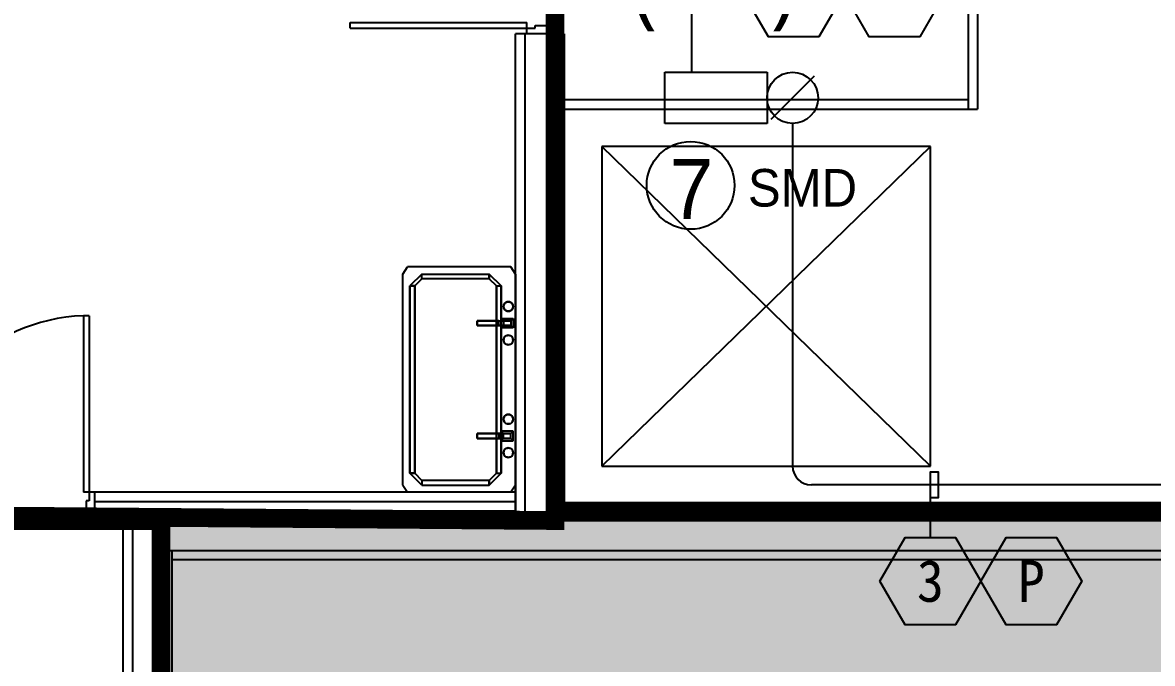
# Model space of a CAD drawing. Header units: millimetres. Extents: x 118559 to 211622, y 1329 to 63037.
# Drawn here: x 187246 to 193261, y 23744 to 27154 of the extents above; entities that cross this region are included whole.
import ezdxf
from ezdxf.enums import TextEntityAlignment as Align

# ---------------------------------------------------------------- set-up
doc = ezdxf.new("R2010")
doc.units = ezdxf.units.MM
doc.header["$LTSCALE"] = 120
doc.linetypes.add('HIDDENX2', pattern=[0.75, 0.5, -0.25])
for name, color, linetype in [('1구역', 41, 'Continuous'), ('ARCH', 9, 'Continuous'), ('DAMPER', 2, 'Continuous'), ('fire', 2, 'Continuous'), ('fire-l', 4, 'Continuous'), ('smd-f', 2, 'Continuous'), ('공사제외', 5, 'Continuous')]:
    doc.layers.add(name, color=color, linetype=linetype)
doc.styles.add('GHD', font='')
doc.styles.add('ghs', font='')
doc.styles.add('TT', font='')
doc.styles.add('돋움', font='')
doc.styles.get('GHD').set_extended_font_data('Dotum')
doc.styles.get('ghs').set_extended_font_data('Dotum')
doc.styles.get('TT').set_extended_font_data('Dotum')
doc.styles.get('돋움').set_extended_font_data('DotumChe')

# ---------------------------------------------------------------- blocks, each defined once
blk = doc.blocks.new('e-22-1')
at = {"layer": 'DAMPER'}
blk.add_line((-5, 1), (-1, 1), dxfattribs=at)
at = {"layer": 'fire'}
for p, q in [((-5, -1), (-5, 1)), ((-1, 1), (-1, -1)), ((0.85, 0.85), (-0.85, -0.85)), ((-1, -1), (-5, -1))]:
    blk.add_line(p, q, dxfattribs=at)
blk.add_circle((0, 0), 1, dxfattribs=at)

msp = doc.modelspace()

# ---------------------------------------------------------------- hatches: boundary and pattern name
at = {"layer": '공사제외', "linetype": 'Continuous'}
msp.add_hatch(color=253, dxfattribs=at).paths.add_polyline_path([(199960.1, 24504.2), (187983.2, 24504.2), (187983.2, 9094.1), (199960.1, 9094.1)])

# ---------------------------------------------------------------- linework, layer by layer
at = {"layer": '1구역', "color": 5, "linetype": 'HIDDENX2', "ltscale": 7, "const_width": 100, "elevation": 0}
for points in [[(194080.1, 44444.2), (194080.1, 46188.7), (200110.1, 46185.5), (200110.1, 24554.2), (190080.1, 24554.2), (190080.1, 29294.2), (188680.1, 29294.2), (188680.1, 31794.2), (187630.1, 31794.2), (187630.1, 42244.3), (192330.1, 42244.3), (192330.1, 44444.2)], [(183730.1, 24554.2), (190080.1, 24504.2), (190080.1, 29294.2), (183730.1, 29294.2), (183731.6, 24502.9)]]:
    msp.add_lwpolyline(points, close=True, dxfattribs=at)
at = {"layer": '1구역', "color": 3, "linetype": 'HIDDENX2', "ltscale": 7, "const_width": 100, "elevation": 0}
msp.add_lwpolyline([(179630.1, 21444.2), (179630.1, 24501.6), (187983.2, 24504.2), (187983.2, 8794.3), (179121.6, 8794.3), (179121.6, 21444.2), (179630.1, 21444.2)], dxfattribs=at)
at = {"layer": 'ARCH', "color": 9}
for p, q in [((192330.1, 31744.2, 0), (192330.1, 26694.2, 0)), ((192280.1, 29344.2, 0), (192280.1, 26694.2, 0)), ((188990.1, 27154.1, 0), (189930.1, 27154.1, 0)), ((188990.1, 27124.2, 0), (188990.1, 27154.1, 0)), ((189930.1, 27124.2, 0), (189930.1, 27154.1, 0)), ((189975.1, 27124.2, 0), (189975.1, 27139.2, 0)), ((189975.1, 27139.2, 0), (190035.1, 27139.2, 0)), ((190035.1, 27139.2, 0), (190035.1, 27124.2, 0)), ((188990.1, 27124.2, 0), (189930.1, 27124.2, 0)), ((189870.1, 24504.2, 0), (189870.1, 27094.2, 0)), ((190130.1, 27094.2, 0), (189870.1, 27094.2, 0)), ((189920.1, 27094.2, 0), (189920.1, 24504.2, 0)), ((189930.1, 27094.2, 0), (189930.1, 27124.2, 0)), ((189930.1, 27124.2, 0), (189975.1, 27124.2, 0)), ((190080.1, 27094.2, 0), (189930.1, 27094.2, 0)), ((190035.1, 27124.2, 0), (190080.1, 27124.2, 0)), ((190080.1, 27124.2, 0), (190080.1, 27094.2, 0)), ((190080.1, 24544.2, 0), (190080.1, 27094.2, 0)), ((190080.1, 27094.2, 0), (190080.1, 24504.2, 0)), ((190130.1, 27094.2, 0), (190130.1, 24504.2, 0)), ((190130.1, 26744.2, 0), (192280.1, 26744.2, 0)), ((190130.1, 26694.2, 0), (192330.1, 26694.2, 0)), ((192080.1, 26494.2, 0), (190330.1, 24794.2, 0)), ((192080.1, 24794.2, 0), (190330.1, 26494.2, 0)), ((192080.1, 26494.2, 0), (190330.1, 26494.2, 0)), ((190330.1, 26494.2, 0), (190330.1, 24794.2, 0)), ((192080.1, 24794.2, 0), (192080.1, 26494.2, 0)), ((189270.1, 25816.1, 0), (189295.5, 25854.2, 0)), ((189270.1, 24692.4, 0), (189270.1, 25816.1, 0)), ((189844.6, 25854.2, 0), (189295.5, 25854.2, 0)), ((189371.8, 25816.1, 0), (189308.2, 25752.4, 0)), ((189371.8, 25816.1, 0), (189308.2, 25752.4, 0)), ((189371.8, 25816.1, 0), (189730, 25816.1, 0)), ((189371.8, 25790.6, 0), (189371.8, 25816.1, 0)), ((189371.8, 25816.1, 0), (189730, 25816.1, 0)), ((189371.8, 25790.6, 0), (189371.8, 25816.1, 0)), ((189793.7, 25752.4, 0), (189730, 25816.1, 0)), ((189730, 25816.1, 0), (189730, 25790.6, 0)), ((189730, 25816.1, 0), (189793.7, 25752.4, 0)), ((189730, 25790.6, 0), (189730, 25816.1, 0)), ((189870.1, 25816.1, 0), (189844.6, 25854.2, 0)), ((189870.1, 25816.1, 0), (189870.1, 24504.2, 0)), ((189308.2, 25752.4, 0), (189308.2, 24756, 0)), ((189308.2, 25752.4, 0), (189333.7, 25752.4, 0)), ((189308.2, 24756, 0), (189308.2, 25752.4, 0)), ((189333.7, 25752.4, 0), (189308.2, 25752.4, 0)), ((189371.8, 25790.6, 0), (189333.7, 25752.4, 0)), ((189333.7, 25752.4, 0), (189371.8, 25790.6, 0)), ((189333.7, 24756, 0), (189333.7, 25752.4, 0)), ((189333.7, 25752.4, 0), (189333.7, 24756, 0)), ((189730, 25790.6, 0), (189371.8, 25790.6, 0)), ((189730, 25790.6, 0), (189371.8, 25790.6, 0)), ((189730, 25790.6, 0), (189768.2, 25752.4, 0)), ((189768.2, 25752.4, 0), (189730, 25790.6, 0)), ((189768.2, 25752.4, 0), (189768.2, 24756, 0)), ((189768.2, 25752.4, 0), (189793.7, 25752.4, 0)), ((189768.2, 24756, 0), (189768.2, 25752.4, 0)), ((189768.2, 25752.4, 0), (189793.7, 25752.4, 0)), ((189793.7, 24756, 0), (189793.7, 25752.4, 0)), ((189793.7, 25752.4, 0), (189793.7, 24756, 0)), ((189807.2, 25649.9, 0), (189806.4, 25643.3, 0)), ((189806.4, 25643.3, 0), (189807.2, 25649.9, 0)), ((189807.2, 25649.9, 0), (189806.4, 25643.3, 0)), ((189806.4, 25643.3, 0), (189807.2, 25649.9, 0)), ((189806.4, 25643.3, 0), (189807.2, 25636.7, 0)), ((189807.2, 25636.7, 0), (189806.4, 25643.3, 0)), ((189806.4, 25643.3, 0), (189807.2, 25636.7, 0)), ((189807.2, 25636.7, 0), (189806.4, 25643.3, 0)), ((189809.8, 25656.1, 0), (189807.2, 25649.9, 0)), ((189807.2, 25649.9, 0), (189809.8, 25656.1, 0)), ((189809.8, 25656.1, 0), (189807.2, 25649.9, 0)), ((189807.2, 25649.9, 0), (189809.8, 25656.1, 0)), ((189807.2, 25636.7, 0), (189809.8, 25630.6, 0)), ((189809.8, 25630.6, 0), (189807.2, 25636.7, 0)), ((189807.2, 25636.7, 0), (189809.8, 25630.6, 0)), ((189809.8, 25630.6, 0), (189807.2, 25636.7, 0)), ((189813.9, 25661.3, 0), (189809.8, 25656.1, 0)), ((189809.8, 25656.1, 0), (189813.9, 25661.3, 0)), ((189813.9, 25661.3, 0), (189809.8, 25656.1, 0)), ((189809.8, 25656.1, 0), (189813.9, 25661.3, 0)), ((189809.8, 25630.6, 0), (189813.9, 25625.3, 0)), ((189813.9, 25625.3, 0), (189809.8, 25630.6, 0)), ((189809.8, 25630.6, 0), (189813.9, 25625.3, 0)), ((189813.9, 25625.3, 0), (189809.8, 25630.6, 0)), ((189819.1, 25665.3, 0), (189813.9, 25661.3, 0)), ((189813.9, 25661.3, 0), (189819.1, 25665.3, 0)), ((189819.1, 25665.3, 0), (189813.9, 25661.3, 0)), ((189813.9, 25661.3, 0), (189819.1, 25665.3, 0)), ((189825.3, 25667.9, 0), (189819.1, 25665.3, 0)), ((189819.1, 25665.3, 0), (189825.3, 25667.9, 0)), ((189825.3, 25667.9, 0), (189819.1, 25665.3, 0)), ((189819.1, 25665.3, 0), (189825.3, 25667.9, 0)), ((189831.9, 25668.8, 0), (189825.3, 25667.9, 0)), ((189825.3, 25667.9, 0), (189831.9, 25668.8, 0)), ((189831.9, 25668.8, 0), (189825.3, 25667.9, 0)), ((189825.3, 25667.9, 0), (189831.9, 25668.8, 0)), ((189838.5, 25667.9, 0), (189831.9, 25668.8, 0)), ((189831.9, 25668.8, 0), (189838.5, 25667.9, 0)), ((189838.5, 25667.9, 0), (189831.9, 25668.8, 0)), ((189831.9, 25668.8, 0), (189838.5, 25667.9, 0)), ((189844.6, 25665.3, 0), (189838.5, 25667.9, 0)), ((189838.5, 25667.9, 0), (189844.6, 25665.3, 0)), ((189844.6, 25665.3, 0), (189838.5, 25667.9, 0)), ((189838.5, 25667.9, 0), (189844.6, 25665.3, 0)), ((189849.8, 25661.3, 0), (189844.6, 25665.3, 0)), ((189844.6, 25665.3, 0), (189849.8, 25661.3, 0)), ((189849.8, 25661.3, 0), (189844.6, 25665.3, 0)), ((189844.6, 25665.3, 0), (189849.8, 25661.3, 0)), ((189853.9, 25656.1, 0), (189849.8, 25661.3, 0)), ((189849.8, 25661.3, 0), (189853.9, 25656.1, 0)), ((189853.9, 25656.1, 0), (189849.8, 25661.3, 0)), ((189849.8, 25661.3, 0), (189853.9, 25656.1, 0)), ((189849.8, 25625.3, 0), (189853.9, 25630.6, 0)), ((189853.9, 25630.6, 0), (189849.8, 25625.3, 0)), ((189849.8, 25625.3, 0), (189853.9, 25630.6, 0)), ((189853.9, 25630.6, 0), (189849.8, 25625.3, 0)), ((189856.5, 25649.9, 0), (189853.9, 25656.1, 0)), ((189853.9, 25656.1, 0), (189856.5, 25649.9, 0)), ((189856.5, 25649.9, 0), (189853.9, 25656.1, 0)), ((189853.9, 25656.1, 0), (189856.5, 25649.9, 0)), ((189853.9, 25630.6, 0), (189856.5, 25636.7, 0)), ((189856.5, 25636.7, 0), (189853.9, 25630.6, 0)), ((189853.9, 25630.6, 0), (189856.5, 25636.7, 0)), ((189856.5, 25636.7, 0), (189853.9, 25630.6, 0)), ((189857.3, 25643.3, 0), (189856.5, 25649.9, 0)), ((189856.5, 25649.9, 0), (189857.3, 25643.3, 0)), ((189857.3, 25643.3, 0), (189856.5, 25649.9, 0)), ((189856.5, 25649.9, 0), (189857.3, 25643.3, 0)), ((189856.5, 25636.7, 0), (189857.3, 25643.3, 0)), ((189857.3, 25643.3, 0), (189856.5, 25636.7, 0)), ((189856.5, 25636.7, 0), (189857.3, 25643.3, 0)), ((189857.3, 25643.3, 0), (189856.5, 25636.7, 0)), ((187570.1, 25594.2, 0), (187570.1, 24654.2, 0)), ((187600.1, 25594.2, 0), (187570.1, 25594.2, 0)), ((187570.1, 25594.2, 0), (187570.1, 24654.2, 0)), ((187600.1, 25594.2, 0), (187570.1, 25594.2, 0)), ((187600.1, 25594.2, 0), (187600.1, 24654.2, 0)), ((187600.1, 25594.2, 0), (187600.1, 24654.2, 0)), ((189666.4, 25567, 0), (189666.4, 25541.5, 0)), ((189781, 25567, 0), (189666.4, 25567, 0)), ((189666.4, 25567, 0), (189666.4, 25541.5, 0)), ((189768.2, 25567, 0), (189666.4, 25567, 0)), ((189666.4, 25541.5, 0), (189666.4, 25567, 0)), ((189666.4, 25567, 0), (189666.4, 25541.5, 0)), ((189666.4, 25567, 0), (189768.2, 25567, 0)), ((189781, 25567, 0), (189666.4, 25567, 0)), ((189768.2, 25567, 0), (189768.2, 25541.5, 0)), ((189768.2, 25567, 0), (189806.4, 25567, 0)), ((189768.2, 25541.5, 0), (189768.2, 25567, 0)), ((189781, 25567, 0), (189768.2, 25567, 0)), ((189768.2, 25567, 0), (189806.4, 25567, 0)), ((189768.2, 25567, 0), (189781, 25567, 0)), ((189781, 25541.5, 0), (189781, 25567, 0)), ((189781, 25567, 0), (189844.6, 25567, 0)), ((189781, 25541.5, 0), (189781, 25567, 0)), ((189781, 25567, 0), (189844.6, 25567, 0)), ((189793.7, 25579.7, 0), (189806.4, 25567, 0)), ((189793.7, 25528.8, 0), (189793.7, 25579.7, 0)), ((189793.7, 25579.7, 0), (189857.3, 25579.7, 0)), ((189806.4, 25567, 0), (189793.7, 25579.7, 0)), ((189806.4, 25567, 0), (189806.4, 25541.5, 0)), ((189844.6, 25567, 0), (189806.4, 25567, 0)), ((189806.4, 25567, 0), (189806.4, 25541.5, 0)), ((189813.9, 25625.3, 0), (189819.1, 25621.3, 0)), ((189819.1, 25621.3, 0), (189813.9, 25625.3, 0)), ((189813.9, 25625.3, 0), (189819.1, 25621.3, 0)), ((189819.1, 25621.3, 0), (189813.9, 25625.3, 0)), ((189819.1, 25621.3, 0), (189825.3, 25618.7, 0)), ((189825.3, 25618.7, 0), (189819.1, 25621.3, 0)), ((189819.1, 25621.3, 0), (189825.3, 25618.7, 0)), ((189825.3, 25618.7, 0), (189819.1, 25621.3, 0)), ((189825.3, 25618.7, 0), (189831.9, 25617.9, 0)), ((189831.9, 25617.9, 0), (189825.3, 25618.7, 0)), ((189825.3, 25618.7, 0), (189831.9, 25617.9, 0)), ((189831.9, 25617.9, 0), (189825.3, 25618.7, 0)), ((189831.9, 25617.9, 0), (189838.5, 25618.7, 0)), ((189838.5, 25618.7, 0), (189831.9, 25617.9, 0)), ((189831.9, 25617.9, 0), (189838.5, 25618.7, 0)), ((189838.5, 25618.7, 0), (189831.9, 25617.9, 0)), ((189838.5, 25618.7, 0), (189844.6, 25621.3, 0)), ((189844.6, 25621.3, 0), (189838.5, 25618.7, 0)), ((189838.5, 25618.7, 0), (189844.6, 25621.3, 0)), ((189844.6, 25621.3, 0), (189838.5, 25618.7, 0)), ((189844.6, 25621.3, 0), (189849.8, 25625.3, 0)), ((189849.8, 25625.3, 0), (189844.6, 25621.3, 0)), ((189844.6, 25621.3, 0), (189849.8, 25625.3, 0)), ((189849.8, 25625.3, 0), (189844.6, 25621.3, 0)), ((189844.6, 25567, 0), (189857.3, 25579.7, 0)), ((189844.6, 25567, 0), (189857.3, 25579.7, 0)), ((189844.6, 25567, 0), (189844.6, 25541.5, 0)), ((189844.6, 25567, 0), (189844.6, 25541.5, 0)), ((189857.3, 25579.7, 0), (189857.3, 25528.8, 0)), ((189666.4, 25541.5, 0), (189781, 25541.5, 0)), ((189666.4, 25541.5, 0), (189768.2, 25541.5, 0)), ((189666.4, 25541.5, 0), (189768.2, 25541.5, 0)), ((189781, 25541.5, 0), (189666.4, 25541.5, 0)), ((189806.4, 25541.5, 0), (189768.2, 25541.5, 0)), ((189768.2, 25541.5, 0), (189781, 25541.5, 0)), ((189768.2, 25541.5, 0), (189781, 25541.5, 0)), ((189806.4, 25541.5, 0), (189768.2, 25541.5, 0)), ((189844.6, 25541.5, 0), (189781, 25541.5, 0)), ((189781, 25541.5, 0), (189844.6, 25541.5, 0)), ((189806.4, 25541.5, 0), (189793.7, 25528.8, 0)), ((189793.7, 25528.8, 0), (189806.4, 25541.5, 0)), ((189857.3, 25528.8, 0), (189793.7, 25528.8, 0)), ((189844.6, 25541.5, 0), (189806.4, 25541.5, 0)), ((189844.6, 25541.5, 0), (189857.3, 25528.8, 0)), ((189844.6, 25541.5, 0), (189857.3, 25528.8, 0)), ((189807.2, 25471.7, 0), (189806.4, 25465.1, 0)), ((189807.2, 25471.7, 0), (189806.4, 25465.1, 0)), ((189806.4, 25465.1, 0), (189807.2, 25471.7, 0)), ((189807.2, 25471.7, 0), (189806.4, 25465.1, 0)), ((189806.4, 25465.1, 0), (189807.2, 25458.6, 0)), ((189807.2, 25458.6, 0), (189806.4, 25465.1, 0)), ((189806.4, 25465.1, 0), (189807.2, 25458.6, 0)), ((189807.2, 25458.6, 0), (189806.4, 25465.1, 0)), ((189809.8, 25477.9, 0), (189807.2, 25471.7, 0)), ((189807.2, 25471.7, 0), (189809.8, 25477.9, 0)), ((189809.8, 25477.9, 0), (189807.2, 25471.7, 0)), ((189807.2, 25471.7, 0), (189809.8, 25477.9, 0)), ((189807.2, 25458.6, 0), (189809.8, 25452.4, 0)), ((189809.8, 25452.4, 0), (189807.2, 25458.6, 0)), ((189807.2, 25458.6, 0), (189809.8, 25452.4, 0)), ((189809.8, 25452.4, 0), (189807.2, 25458.6, 0)), ((189813.9, 25483.1, 0), (189809.8, 25477.9, 0)), ((189809.8, 25477.9, 0), (189813.9, 25483.1, 0)), ((189813.9, 25483.1, 0), (189809.8, 25477.9, 0)), ((189809.8, 25477.9, 0), (189813.9, 25483.1, 0)), ((189809.8, 25452.4, 0), (189813.9, 25447.1, 0)), ((189813.9, 25447.1, 0), (189809.8, 25452.4, 0)), ((189809.8, 25452.4, 0), (189813.9, 25447.1, 0)), ((189813.9, 25447.1, 0), (189809.8, 25452.4, 0)), ((189819.1, 25487.2, 0), (189813.9, 25483.1, 0)), ((189813.9, 25483.1, 0), (189819.1, 25487.2, 0)), ((189819.1, 25487.2, 0), (189813.9, 25483.1, 0)), ((189813.9, 25483.1, 0), (189819.1, 25487.2, 0)), ((189813.9, 25447.1, 0), (189819.1, 25443.1, 0)), ((189819.1, 25443.1, 0), (189813.9, 25447.1, 0)), ((189813.9, 25447.1, 0), (189819.1, 25443.1, 0)), ((189819.1, 25443.1, 0), (189813.9, 25447.1, 0)), ((189825.3, 25489.7, 0), (189819.1, 25487.2, 0)), ((189819.1, 25487.2, 0), (189825.3, 25489.7, 0)), ((189825.3, 25489.7, 0), (189819.1, 25487.2, 0)), ((189819.1, 25487.2, 0), (189825.3, 25489.7, 0)), ((189831.9, 25490.6, 0), (189825.3, 25489.7, 0)), ((189825.3, 25489.7, 0), (189831.9, 25490.6, 0)), ((189831.9, 25490.6, 0), (189825.3, 25489.7, 0)), ((189825.3, 25489.7, 0), (189831.9, 25490.6, 0)), ((189838.5, 25489.7, 0), (189831.9, 25490.6, 0)), ((189831.9, 25490.6, 0), (189838.5, 25489.7, 0)), ((189838.5, 25489.7, 0), (189831.9, 25490.6, 0)), ((189831.9, 25490.6, 0), (189838.5, 25489.7, 0)), ((189844.6, 25487.2, 0), (189838.5, 25489.7, 0)), ((189838.5, 25489.7, 0), (189844.6, 25487.2, 0)), ((189844.6, 25487.2, 0), (189838.5, 25489.7, 0)), ((189838.5, 25489.7, 0), (189844.6, 25487.2, 0)), ((189849.8, 25483.1, 0), (189844.6, 25487.2, 0)), ((189844.6, 25487.2, 0), (189849.8, 25483.1, 0)), ((189849.8, 25483.1, 0), (189844.6, 25487.2, 0)), ((189844.6, 25487.2, 0), (189849.8, 25483.1, 0)), ((189844.6, 25443.1, 0), (189849.8, 25447.1, 0)), ((189849.8, 25447.1, 0), (189844.6, 25443.1, 0)), ((189844.6, 25443.1, 0), (189849.8, 25447.1, 0)), ((189849.8, 25447.1, 0), (189844.6, 25443.1, 0)), ((189853.9, 25477.9, 0), (189849.8, 25483.1, 0)), ((189849.8, 25483.1, 0), (189853.9, 25477.9, 0)), ((189853.9, 25477.9, 0), (189849.8, 25483.1, 0)), ((189849.8, 25483.1, 0), (189853.9, 25477.9, 0)), ((189849.8, 25447.1, 0), (189853.9, 25452.4, 0)), ((189853.9, 25452.4, 0), (189849.8, 25447.1, 0)), ((189849.8, 25447.1, 0), (189853.9, 25452.4, 0)), ((189853.9, 25452.4, 0), (189849.8, 25447.1, 0)), ((189856.5, 25471.7, 0), (189853.9, 25477.9, 0)), ((189853.9, 25477.9, 0), (189856.5, 25471.7, 0)), ((189856.5, 25471.7, 0), (189853.9, 25477.9, 0)), ((189853.9, 25477.9, 0), (189856.5, 25471.7, 0)), ((189853.9, 25452.4, 0), (189856.5, 25458.6, 0)), ((189856.5, 25458.6, 0), (189853.9, 25452.4, 0)), ((189853.9, 25452.4, 0), (189856.5, 25458.6, 0)), ((189856.5, 25458.6, 0), (189853.9, 25452.4, 0)), ((189857.3, 25465.1, 0), (189856.5, 25471.7, 0)), ((189856.5, 25471.7, 0), (189857.3, 25465.1, 0)), ((189857.3, 25465.1, 0), (189856.5, 25471.7, 0)), ((189856.5, 25471.7, 0), (189857.3, 25465.1, 0)), ((189856.5, 25458.6, 0), (189857.3, 25465.1, 0)), ((189857.3, 25465.1, 0), (189856.5, 25458.6, 0)), ((189856.5, 25458.6, 0), (189857.3, 25465.1, 0)), ((189857.3, 25465.1, 0), (189856.5, 25458.6, 0)), ((189819.1, 25443.1, 0), (189825.3, 25440.5, 0)), ((189825.3, 25440.5, 0), (189819.1, 25443.1, 0)), ((189819.1, 25443.1, 0), (189825.3, 25440.5, 0)), ((189825.3, 25440.5, 0), (189819.1, 25443.1, 0)), ((189825.3, 25440.5, 0), (189831.9, 25439.7, 0)), ((189831.9, 25439.7, 0), (189825.3, 25440.5, 0)), ((189825.3, 25440.5, 0), (189831.9, 25439.7, 0)), ((189831.9, 25439.7, 0), (189825.3, 25440.5, 0)), ((189831.9, 25439.7, 0), (189838.5, 25440.5, 0)), ((189838.5, 25440.5, 0), (189831.9, 25439.7, 0)), ((189831.9, 25439.7, 0), (189838.5, 25440.5, 0)), ((189838.5, 25440.5, 0), (189831.9, 25439.7, 0)), ((189838.5, 25440.5, 0), (189844.6, 25443.1, 0)), ((189844.6, 25443.1, 0), (189838.5, 25440.5, 0)), ((189838.5, 25440.5, 0), (189844.6, 25443.1, 0)), ((189844.6, 25443.1, 0), (189838.5, 25440.5, 0)), ((189806.4, 25043.3, 0), (189807.2, 25049.9, 0)), ((189807.2, 25049.9, 0), (189806.4, 25043.3, 0)), ((189806.4, 25043.3, 0), (189807.2, 25049.9, 0)), ((189807.2, 25049.9, 0), (189806.4, 25043.3, 0)), ((189807.2, 25036.7, 0), (189806.4, 25043.3, 0)), ((189807.2, 25036.7, 0), (189806.4, 25043.3, 0)), ((189806.4, 25043.3, 0), (189807.2, 25036.7, 0)), ((189807.2, 25036.7, 0), (189806.4, 25043.3, 0)), ((189807.2, 25049.9, 0), (189809.8, 25056.1, 0)), ((189809.8, 25056.1, 0), (189807.2, 25049.9, 0)), ((189807.2, 25049.9, 0), (189809.8, 25056.1, 0)), ((189809.8, 25056.1, 0), (189807.2, 25049.9, 0)), ((189809.8, 25030.6, 0), (189807.2, 25036.7, 0)), ((189807.2, 25036.7, 0), (189809.8, 25030.6, 0)), ((189809.8, 25030.6, 0), (189807.2, 25036.7, 0)), ((189807.2, 25036.7, 0), (189809.8, 25030.6, 0)), ((189809.8, 25056.1, 0), (189813.9, 25061.3, 0)), ((189813.9, 25061.3, 0), (189809.8, 25056.1, 0)), ((189809.8, 25056.1, 0), (189813.9, 25061.3, 0)), ((189813.9, 25061.3, 0), (189809.8, 25056.1, 0)), ((189813.9, 25025.3, 0), (189809.8, 25030.6, 0)), ((189809.8, 25030.6, 0), (189813.9, 25025.3, 0)), ((189813.9, 25025.3, 0), (189809.8, 25030.6, 0)), ((189809.8, 25030.6, 0), (189813.9, 25025.3, 0)), ((189813.9, 25061.3, 0), (189819.1, 25065.3, 0)), ((189819.1, 25065.3, 0), (189813.9, 25061.3, 0)), ((189813.9, 25061.3, 0), (189819.1, 25065.3, 0)), ((189819.1, 25065.3, 0), (189813.9, 25061.3, 0)), ((189819.1, 25021.3, 0), (189813.9, 25025.3, 0)), ((189813.9, 25025.3, 0), (189819.1, 25021.3, 0)), ((189819.1, 25021.3, 0), (189813.9, 25025.3, 0)), ((189813.9, 25025.3, 0), (189819.1, 25021.3, 0)), ((189819.1, 25065.3, 0), (189825.3, 25067.9, 0)), ((189825.3, 25067.9, 0), (189819.1, 25065.3, 0)), ((189819.1, 25065.3, 0), (189825.3, 25067.9, 0)), ((189825.3, 25067.9, 0), (189819.1, 25065.3, 0)), ((189825.3, 25067.9, 0), (189831.9, 25068.8, 0)), ((189831.9, 25068.8, 0), (189825.3, 25067.9, 0)), ((189825.3, 25067.9, 0), (189831.9, 25068.8, 0)), ((189831.9, 25068.8, 0), (189825.3, 25067.9, 0)), ((189831.9, 25068.8, 0), (189838.5, 25067.9, 0)), ((189838.5, 25067.9, 0), (189831.9, 25068.8, 0)), ((189831.9, 25068.8, 0), (189838.5, 25067.9, 0)), ((189838.5, 25067.9, 0), (189831.9, 25068.8, 0)), ((189838.5, 25067.9, 0), (189844.6, 25065.3, 0)), ((189844.6, 25065.3, 0), (189838.5, 25067.9, 0)), ((189838.5, 25067.9, 0), (189844.6, 25065.3, 0)), ((189844.6, 25065.3, 0), (189838.5, 25067.9, 0)), ((189844.6, 25065.3, 0), (189849.8, 25061.3, 0)), ((189849.8, 25061.3, 0), (189844.6, 25065.3, 0)), ((189844.6, 25065.3, 0), (189849.8, 25061.3, 0)), ((189849.8, 25061.3, 0), (189844.6, 25065.3, 0)), ((189849.8, 25025.3, 0), (189844.6, 25021.3, 0)), ((189844.6, 25021.3, 0), (189849.8, 25025.3, 0)), ((189849.8, 25025.3, 0), (189844.6, 25021.3, 0)), ((189844.6, 25021.3, 0), (189849.8, 25025.3, 0)), ((189849.8, 25061.3, 0), (189853.9, 25056.1, 0)), ((189853.9, 25056.1, 0), (189849.8, 25061.3, 0)), ((189849.8, 25061.3, 0), (189853.9, 25056.1, 0)), ((189853.9, 25056.1, 0), (189849.8, 25061.3, 0)), ((189853.9, 25030.6, 0), (189849.8, 25025.3, 0)), ((189849.8, 25025.3, 0), (189853.9, 25030.6, 0)), ((189853.9, 25030.6, 0), (189849.8, 25025.3, 0)), ((189849.8, 25025.3, 0), (189853.9, 25030.6, 0)), ((189853.9, 25056.1, 0), (189856.5, 25049.9, 0)), ((189856.5, 25049.9, 0), (189853.9, 25056.1, 0)), ((189853.9, 25056.1, 0), (189856.5, 25049.9, 0)), ((189856.5, 25049.9, 0), (189853.9, 25056.1, 0)), ((189856.5, 25036.7, 0), (189853.9, 25030.6, 0)), ((189853.9, 25030.6, 0), (189856.5, 25036.7, 0)), ((189856.5, 25036.7, 0), (189853.9, 25030.6, 0)), ((189853.9, 25030.6, 0), (189856.5, 25036.7, 0)), ((189856.5, 25049.9, 0), (189857.3, 25043.3, 0)), ((189857.3, 25043.3, 0), (189856.5, 25049.9, 0)), ((189856.5, 25049.9, 0), (189857.3, 25043.3, 0)), ((189857.3, 25043.3, 0), (189856.5, 25049.9, 0)), ((189857.3, 25043.3, 0), (189856.5, 25036.7, 0)), ((189856.5, 25036.7, 0), (189857.3, 25043.3, 0)), ((189857.3, 25043.3, 0), (189856.5, 25036.7, 0)), ((189856.5, 25036.7, 0), (189857.3, 25043.3, 0)), ((189666.4, 24967, 0), (189781, 24967, 0)), ((189666.4, 24941.5, 0), (189666.4, 24967, 0)), ((189666.4, 24967, 0), (189768.2, 24967, 0)), ((189666.4, 24941.5, 0), (189666.4, 24967, 0)), ((189666.4, 24967, 0), (189666.4, 24941.5, 0)), ((189666.4, 24941.5, 0), (189666.4, 24967, 0)), ((189666.4, 24967, 0), (189768.2, 24967, 0)), ((189781, 24967, 0), (189666.4, 24967, 0)), ((189768.2, 24941.5, 0), (189768.2, 24967, 0)), ((189768.2, 24967, 0), (189768.2, 24941.5, 0)), ((189806.4, 24967, 0), (189768.2, 24967, 0)), ((189768.2, 24967, 0), (189781, 24967, 0)), ((189768.2, 24967, 0), (189781, 24967, 0)), ((189806.4, 24967, 0), (189768.2, 24967, 0)), ((189781, 24967, 0), (189781, 24941.5, 0)), ((189781, 24967, 0), (189781, 24941.5, 0)), ((189844.6, 24967, 0), (189781, 24967, 0)), ((189781, 24967, 0), (189844.6, 24967, 0)), ((189806.4, 24967, 0), (189793.7, 24979.7, 0)), ((189793.7, 24979.7, 0), (189793.7, 24928.8, 0)), ((189793.7, 24979.7, 0), (189806.4, 24967, 0)), ((189857.3, 24979.7, 0), (189793.7, 24979.7, 0)), ((189806.4, 24941.5, 0), (189806.4, 24967, 0)), ((189844.6, 24967, 0), (189806.4, 24967, 0)), ((189806.4, 24941.5, 0), (189806.4, 24967, 0)), ((189825.3, 25018.7, 0), (189819.1, 25021.3, 0)), ((189819.1, 25021.3, 0), (189825.3, 25018.7, 0)), ((189825.3, 25018.7, 0), (189819.1, 25021.3, 0)), ((189819.1, 25021.3, 0), (189825.3, 25018.7, 0)), ((189831.9, 25017.9, 0), (189825.3, 25018.7, 0)), ((189825.3, 25018.7, 0), (189831.9, 25017.9, 0)), ((189831.9, 25017.9, 0), (189825.3, 25018.7, 0)), ((189825.3, 25018.7, 0), (189831.9, 25017.9, 0)), ((189838.5, 25018.7, 0), (189831.9, 25017.9, 0)), ((189831.9, 25017.9, 0), (189838.5, 25018.7, 0)), ((189838.5, 25018.7, 0), (189831.9, 25017.9, 0)), ((189831.9, 25017.9, 0), (189838.5, 25018.7, 0)), ((189844.6, 25021.3, 0), (189838.5, 25018.7, 0)), ((189838.5, 25018.7, 0), (189844.6, 25021.3, 0)), ((189844.6, 25021.3, 0), (189838.5, 25018.7, 0)), ((189838.5, 25018.7, 0), (189844.6, 25021.3, 0)), ((189844.6, 24967, 0), (189857.3, 24979.7, 0)), ((189844.6, 24967, 0), (189857.3, 24979.7, 0)), ((189844.6, 24941.5, 0), (189844.6, 24967, 0)), ((189844.6, 24941.5, 0), (189844.6, 24967, 0)), ((189857.3, 24928.8, 0), (189857.3, 24979.7, 0)), ((189781, 24941.5, 0), (189666.4, 24941.5, 0)), ((189768.2, 24941.5, 0), (189666.4, 24941.5, 0)), ((189666.4, 24941.5, 0), (189768.2, 24941.5, 0)), ((189781, 24941.5, 0), (189666.4, 24941.5, 0)), ((189768.2, 24941.5, 0), (189806.4, 24941.5, 0)), ((189781, 24941.5, 0), (189768.2, 24941.5, 0)), ((189768.2, 24941.5, 0), (189806.4, 24941.5, 0)), ((189768.2, 24941.5, 0), (189781, 24941.5, 0)), ((189781, 24941.5, 0), (189844.6, 24941.5, 0)), ((189781, 24941.5, 0), (189844.6, 24941.5, 0)), ((189793.7, 24928.8, 0), (189806.4, 24941.5, 0)), ((189806.4, 24941.5, 0), (189793.7, 24928.8, 0)), ((189793.7, 24928.8, 0), (189857.3, 24928.8, 0)), ((189844.6, 24941.5, 0), (189806.4, 24941.5, 0)), ((189844.6, 24941.5, 0), (189857.3, 24928.8, 0)), ((189844.6, 24941.5, 0), (189857.3, 24928.8, 0)), ((189806.4, 24865.1, 0), (189807.2, 24871.7, 0)), ((189807.2, 24871.7, 0), (189806.4, 24865.1, 0)), ((189806.4, 24865.1, 0), (189807.2, 24871.7, 0)), ((189807.2, 24871.7, 0), (189806.4, 24865.1, 0)), ((189807.2, 24858.6, 0), (189806.4, 24865.1, 0)), ((189806.4, 24865.1, 0), (189807.2, 24858.6, 0)), ((189807.2, 24858.6, 0), (189806.4, 24865.1, 0)), ((189806.4, 24865.1, 0), (189807.2, 24858.6, 0)), ((189807.2, 24871.7, 0), (189809.8, 24877.9, 0)), ((189809.8, 24877.9, 0), (189807.2, 24871.7, 0)), ((189807.2, 24871.7, 0), (189809.8, 24877.9, 0)), ((189809.8, 24877.9, 0), (189807.2, 24871.7, 0)), ((189809.8, 24852.4, 0), (189807.2, 24858.6, 0)), ((189807.2, 24858.6, 0), (189809.8, 24852.4, 0)), ((189809.8, 24852.4, 0), (189807.2, 24858.6, 0)), ((189807.2, 24858.6, 0), (189809.8, 24852.4, 0)), ((189809.8, 24877.9, 0), (189813.9, 24883.1, 0)), ((189813.9, 24883.1, 0), (189809.8, 24877.9, 0)), ((189809.8, 24877.9, 0), (189813.9, 24883.1, 0)), ((189813.9, 24883.1, 0), (189809.8, 24877.9, 0)), ((189813.9, 24847.1, 0), (189809.8, 24852.4, 0)), ((189809.8, 24852.4, 0), (189813.9, 24847.1, 0)), ((189813.9, 24847.1, 0), (189809.8, 24852.4, 0)), ((189809.8, 24852.4, 0), (189813.9, 24847.1, 0)), ((189813.9, 24883.1, 0), (189819.1, 24887.2, 0)), ((189819.1, 24887.2, 0), (189813.9, 24883.1, 0)), ((189813.9, 24883.1, 0), (189819.1, 24887.2, 0)), ((189819.1, 24887.2, 0), (189813.9, 24883.1, 0)), ((189819.1, 24843.1, 0), (189813.9, 24847.1, 0)), ((189813.9, 24847.1, 0), (189819.1, 24843.1, 0)), ((189819.1, 24843.1, 0), (189813.9, 24847.1, 0)), ((189813.9, 24847.1, 0), (189819.1, 24843.1, 0)), ((189819.1, 24887.2, 0), (189825.3, 24889.7, 0)), ((189825.3, 24889.7, 0), (189819.1, 24887.2, 0)), ((189819.1, 24887.2, 0), (189825.3, 24889.7, 0)), ((189825.3, 24889.7, 0), (189819.1, 24887.2, 0)), ((189825.3, 24889.7, 0), (189831.9, 24890.6, 0)), ((189831.9, 24890.6, 0), (189825.3, 24889.7, 0)), ((189825.3, 24889.7, 0), (189831.9, 24890.6, 0)), ((189831.9, 24890.6, 0), (189825.3, 24889.7, 0)), ((189831.9, 24890.6, 0), (189838.5, 24889.7, 0)), ((189838.5, 24889.7, 0), (189831.9, 24890.6, 0)), ((189831.9, 24890.6, 0), (189838.5, 24889.7, 0)), ((189838.5, 24889.7, 0), (189831.9, 24890.6, 0)), ((189838.5, 24889.7, 0), (189844.6, 24887.2, 0)), ((189844.6, 24887.2, 0), (189838.5, 24889.7, 0)), ((189838.5, 24889.7, 0), (189844.6, 24887.2, 0)), ((189844.6, 24887.2, 0), (189838.5, 24889.7, 0)), ((189844.6, 24887.2, 0), (189849.8, 24883.1, 0)), ((189849.8, 24883.1, 0), (189844.6, 24887.2, 0)), ((189844.6, 24887.2, 0), (189849.8, 24883.1, 0)), ((189849.8, 24883.1, 0), (189844.6, 24887.2, 0)), ((189849.8, 24847.1, 0), (189844.6, 24843.1, 0)), ((189844.6, 24843.1, 0), (189849.8, 24847.1, 0)), ((189849.8, 24847.1, 0), (189844.6, 24843.1, 0)), ((189844.6, 24843.1, 0), (189849.8, 24847.1, 0)), ((189849.8, 24883.1, 0), (189853.9, 24877.9, 0)), ((189853.9, 24877.9, 0), (189849.8, 24883.1, 0)), ((189849.8, 24883.1, 0), (189853.9, 24877.9, 0)), ((189853.9, 24877.9, 0), (189849.8, 24883.1, 0)), ((189853.9, 24852.4, 0), (189849.8, 24847.1, 0)), ((189849.8, 24847.1, 0), (189853.9, 24852.4, 0)), ((189853.9, 24852.4, 0), (189849.8, 24847.1, 0)), ((189849.8, 24847.1, 0), (189853.9, 24852.4, 0)), ((189853.9, 24877.9, 0), (189856.5, 24871.7, 0)), ((189856.5, 24871.7, 0), (189853.9, 24877.9, 0)), ((189853.9, 24877.9, 0), (189856.5, 24871.7, 0)), ((189856.5, 24871.7, 0), (189853.9, 24877.9, 0)), ((189856.5, 24858.6, 0), (189853.9, 24852.4, 0)), ((189853.9, 24852.4, 0), (189856.5, 24858.6, 0)), ((189856.5, 24858.6, 0), (189853.9, 24852.4, 0)), ((189853.9, 24852.4, 0), (189856.5, 24858.6, 0)), ((189856.5, 24871.7, 0), (189857.3, 24865.1, 0)), ((189857.3, 24865.1, 0), (189856.5, 24871.7, 0)), ((189856.5, 24871.7, 0), (189857.3, 24865.1, 0)), ((189857.3, 24865.1, 0), (189856.5, 24871.7, 0)), ((189857.3, 24865.1, 0), (189856.5, 24858.6, 0)), ((189856.5, 24858.6, 0), (189857.3, 24865.1, 0)), ((189857.3, 24865.1, 0), (189856.5, 24858.6, 0)), ((189856.5, 24858.6, 0), (189857.3, 24865.1, 0)), ((189825.3, 24840.5, 0), (189819.1, 24843.1, 0)), ((189819.1, 24843.1, 0), (189825.3, 24840.5, 0)), ((189825.3, 24840.5, 0), (189819.1, 24843.1, 0)), ((189819.1, 24843.1, 0), (189825.3, 24840.5, 0)), ((189831.9, 24839.7, 0), (189825.3, 24840.5, 0)), ((189825.3, 24840.5, 0), (189831.9, 24839.7, 0)), ((189831.9, 24839.7, 0), (189825.3, 24840.5, 0)), ((189825.3, 24840.5, 0), (189831.9, 24839.7, 0)), ((189838.5, 24840.5, 0), (189831.9, 24839.7, 0)), ((189831.9, 24839.7, 0), (189838.5, 24840.5, 0)), ((189838.5, 24840.5, 0), (189831.9, 24839.7, 0)), ((189831.9, 24839.7, 0), (189838.5, 24840.5, 0)), ((189844.6, 24843.1, 0), (189838.5, 24840.5, 0)), ((189838.5, 24840.5, 0), (189844.6, 24843.1, 0)), ((189844.6, 24843.1, 0), (189838.5, 24840.5, 0)), ((189838.5, 24840.5, 0), (189844.6, 24843.1, 0)), ((190330.1, 24794.2, 0), (192080.1, 24794.2, 0)), ((189371.8, 24692.4, 0), (189308.2, 24756, 0)), ((189308.2, 24756, 0), (189333.7, 24756, 0)), ((189371.8, 24692.4, 0), (189308.2, 24756, 0)), ((189333.7, 24756, 0), (189308.2, 24756, 0)), ((189371.8, 24717.8, 0), (189333.7, 24756, 0)), ((189333.7, 24756, 0), (189371.8, 24717.8, 0)), ((189793.7, 24756, 0), (189730, 24692.4, 0)), ((189730, 24717.8, 0), (189768.2, 24756, 0)), ((189730, 24692.4, 0), (189793.7, 24756, 0)), ((189768.2, 24756, 0), (189730, 24717.8, 0)), ((189768.2, 24756, 0), (189793.7, 24756, 0)), ((189768.2, 24756, 0), (189793.7, 24756, 0)), ((189270.1, 24692.4, 0), (189295.5, 24654.2, 0)), ((189730, 24717.8, 0), (189371.8, 24717.8, 0)), ((189371.8, 24717.8, 0), (189371.8, 24692.4, 0)), ((189730, 24717.8, 0), (189371.8, 24717.8, 0)), ((189371.8, 24717.8, 0), (189371.8, 24692.4, 0)), ((189371.8, 24692.4, 0), (189730, 24692.4, 0)), ((189371.8, 24692.4, 0), (189730, 24692.4, 0)), ((189730, 24692.4, 0), (189730, 24717.8, 0)), ((189730, 24717.8, 0), (189730, 24692.4, 0)), ((189870.1, 24692.4, 0), (189844.6, 24654.2, 0)), ((187600.1, 24654.2, 0), (187570.1, 24654.2, 0)), ((187600.1, 24654.2, 0), (187570.1, 24654.2, 0)), ((187600.1, 24609.2, 0), (187585.1, 24609.2, 0)), ((187585.1, 24609.2, 0), (187585.1, 24549.2, 0)), ((187600.1, 24609.2, 0), (187585.1, 24609.2, 0)), ((187585.1, 24609.2, 0), (187585.1, 24549.2, 0)), ((187630.1, 24654.2, 0), (187600.1, 24654.2, 0)), ((187600.1, 24654.2, 0), (187600.1, 24609.2, 0)), ((187630.1, 24654.2, 0), (187600.1, 24654.2, 0)), ((187600.1, 24654.2, 0), (187600.1, 24609.2, 0)), ((189870.1, 24654.2, 0), (187630.1, 24654.2, 0)), ((187630.1, 24504.2, 0), (187630.1, 24654.2, 0)), ((189870.1, 24604.2, 0), (187630.1, 24604.2, 0)), ((189844.6, 24654.2, 0), (189295.5, 24654.2, 0)), ((187585.1, 24549.2, 0), (187600.1, 24549.2, 0)), ((187585.1, 24549.2, 0), (187600.1, 24549.2, 0)), ((187600.1, 24549.2, 0), (187600.1, 24504.2, 0)), ((187600.1, 24549.2, 0), (187600.1, 24504.2, 0)), ((189870.1, 24554.2, 0), (187630.1, 24554.2, 0)), ((190130.1, 24554.2, 0), (199730.1, 24554.2, 0)), ((187600.1, 24504.2, 0), (187630.1, 24504.2, 0)), ((187830.1, 24504.2, 0), (187630.1, 24504.2, 0)), ((187780.1, 24504.2, 0), (187780.1, 8894.3, 0)), ((187830.1, 24504.2, 0), (187830.1, 8894.3, 0)), ((199760.1, 24504.2, 0), (187830.1, 24504.2, 0)), ((187990.1, 24344.2, 0), (187990.1, 8894.3, 0)), ((187990.1, 24344.2, 0), (199760.1, 24344.2, 0)), ((188040.1, 24344.2, 0), (188040.1, 8894.3, 0)), ((199760.1, 24294.2, 0), (188040.1, 24294.2, 0))]:
    msp.add_line(p, q, dxfattribs=at)
msp.add_arc((187600.1, 24654.2, 0), 940, 91.8271, 180, dxfattribs=at)
at = {"layer": 'fire', "color": 2, "elevation": 0}
msp.add_lwpolyline([(192079.2, 24413.5), (192079.2, 24763), (192120, 24763), (192120, 24624.1), (192079.2, 24624.1)], dxfattribs=at)
at = {"layer": 'fire-l', "color": 6, "ltscale": 2}
for p, q in [((190807.3, 27960.8, 0), (190807.3, 26889.6, 0)), ((191345.5, 26617.6, 0), (191345.5, 24793.5, 0)), ((194159.2, 24693.5, 0), (191445.5, 24693.5, 0))]:
    msp.add_line(p, q, dxfattribs=at)
at = {"layer": 'fire-l', "color": 2, "elevation": 0}
for points in [[(191082.4, 27310.6), (191216.7, 27543.2), (191485.4, 27543.2), (191619.7, 27310.6), (191485.4, 27078), (191216.7, 27078)], [(191619.7, 27310.6), (191754, 27543.2), (192022.6, 27543.2), (192156.9, 27310.6), (192022.6, 27078), (191754, 27078)], [(191810.6, 24180.9), (191944.9, 24413.5), (192213.5, 24413.5), (192347.8, 24180.9), (192213.5, 23948.3), (191944.9, 23948.3)], [(192347.8, 24180.9), (192482.1, 24413.5), (192750.7, 24413.5), (192885, 24180.9), (192750.7, 23948.3), (192482.1, 23948.3)]]:
    msp.add_lwpolyline(points, close=True, dxfattribs=at)
at = {"layer": 'fire-l', "color": 6, "ltscale": 2}
msp.add_arc((191445.5, 24793.5, 0), 100, 180, 270, dxfattribs=at)
at = {"layer": 'smd-f'}
msp.add_circle((190802.7, 26287.9), 233.7, dxfattribs=at)
at = {"layer": '공사제외', "linetype": 'Continuous', "elevation": 0}
msp.add_lwpolyline([(187983.2, 24504.2), (199960.1, 24504.2), (199960.1, 9094.1), (187983.2, 9094.1)], close=True, dxfattribs=at)

# ---------------------------------------------------------------- block references
at = {"layer": 'fire-l', "ltscale": 2, "xscale": 136, "yscale": 136, "zscale": 136}
msp.add_blockref('e-22-1', (191345.5, 26753.6, 0), dxfattribs=at)

# ---------------------------------------------------------------- texts
at = {"layer": 'ARCH', "color": 9, "style": 'GHD', "width": 0.8}
msp.add_text('(A/L)', height=400, dxfattribs=at).set_placement((190473.2, 27228.5, 0))
at = {"layer": 'fire', "style": '돋움'}
for s, p in [('3', (192079.2, 24180.9, 0)), ('P', (192616.4, 24180.9, 0))]:
    msp.add_text(s, height=222.4, dxfattribs=at).set_placement(p, align=Align.MIDDLE)
at = {"layer": 'smd-f', "style": 'TT'}
msp.add_text('7', height=320, dxfattribs=at).set_placement((190806.4, 26268), align=Align.MIDDLE)
at = {"layer": 'smd-f', "style": 'ghs'}
msp.add_text('SMD', height=200, dxfattribs=at).set_placement((191107.6, 26175))

doc.saveas('drawing.dxf')
